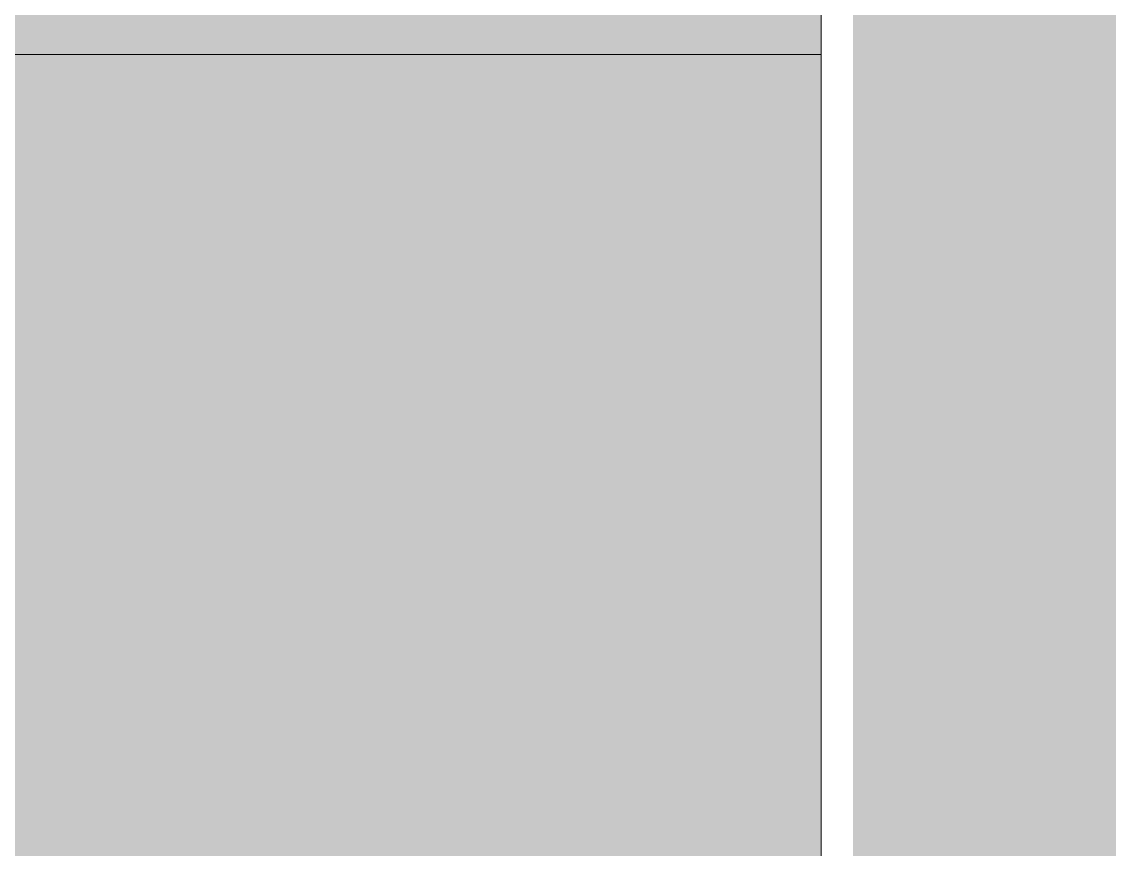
# Model space of a CAD drawing. Header units: inches. Extents: x 1750 to 8392, y -297 to 660.
# Drawn here: x 2248.0429 to 2248.4036, y 138.4114 to 138.6861 of the extents above; entities that cross this region are included whole.
import ezdxf

# ---------------------------------------------------------------- set-up
doc = ezdxf.new("R2010")
doc.units = ezdxf.units.IN
doc.header["$MEASUREMENT"] = 0
doc.layers.add('A-FLOR-HRAL', color=11, linetype='Continuous', lineweight=9)

# ---------------------------------------------------------------- blocks, each defined once
blk = doc.blocks.new('Railing - Baluster_01-V32-BUILDING ELEVATION - EAST')
at = {"layer": 'A-FLOR-HRAL'}
blk.add_hatch(color=256, dxfattribs=at).paths.add_polyline_path([(2296.73328, 136.25), (2296.73328, 177.15484), (2295.55218, 177.15484), (2295.56333, 136.25)], flags=0)
blk.add_line((2295.55218, 136.25), (2295.55218, 177.15484), dxfattribs=at)
blk = doc.blocks.new('Railing - Railing-2567109-BUILDING ELEVATION - EAST')
at = {"layer": 'A-FLOR-HRAL'}
h = blk.add_hatch(color=256, dxfattribs=at)
h.paths.add_polyline_path([(2253.66536, 138.67518), (2295.55218, 138.67518), (2295.55218, 139.14844), (2249.48919, 139.14844), (2249.48919, 138.67518), (2250.41511, 138.67518)], flags=0)
h.paths.add_polyline_path([(2328.247, 138.67518), (2327.77374, 139.14844), (2327.77374, 138.67518)], flags=0)
h.paths.add_polyline_path([(2218.49171, 138.67518), (2248.30809, 138.67518), (2248.30809, 139.14844), (2218.44874, 139.14844), (2217.97548, 138.67518)], flags=0)
h.paths.add_polyline_path([(2326.59263, 138.67518), (2326.59263, 139.14844), (2296.73328, 139.14844), (2296.73328, 138.67518), (2324.89191, 138.67518)], flags=0)
h = blk.add_hatch(color=256, dxfattribs=at)
h.paths.add_polyline_path([(2253.66536, 138.20192), (2295.55218, 138.20192), (2295.55218, 138.67518), (2249.48919, 138.67518), (2249.48919, 138.20192), (2251.72771, 138.20192)], flags=0)
h.paths.add_polyline_path([(2218.49171, 138.20192), (2248.30809, 138.20192), (2248.30809, 138.67518), (2217.97548, 138.67518), (2218.44874, 138.20192)], flags=0)
h.paths.add_polyline_path([(2327.77374, 138.20192), (2328.247, 138.67518), (2327.77374, 138.67518)], flags=0)
h.paths.add_polyline_path([(2326.59263, 138.20192), (2326.59263, 138.67518), (2296.73328, 138.67518), (2296.73328, 138.20192), (2324.89191, 138.20192)], flags=0)
blk.add_line((2248.30809, 138.67518), (2217.97548, 138.67518), dxfattribs=at)
blk.add_blockref('Railing - Baluster_01-V32-BUILDING ELEVATION - EAST', (-47.24409, 0))

msp = doc.modelspace()

# ---------------------------------------------------------------- block references
at = {"layer": 'A-FLOR-HRAL'}
msp.add_blockref('Railing - Railing-2567109-BUILDING ELEVATION - EAST', (0, 0), dxfattribs=at)

doc.saveas('drawing.dxf')
